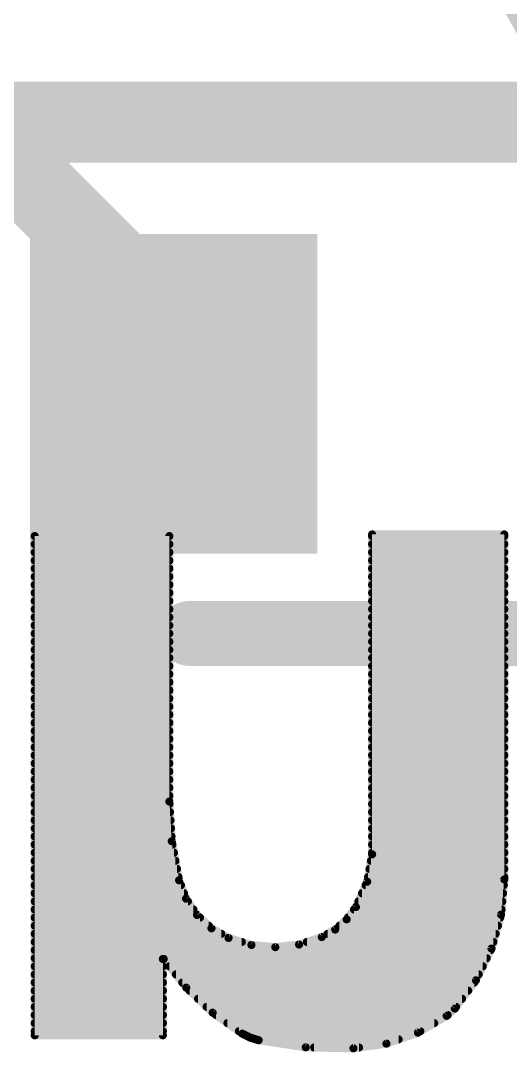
# Model space of a CAD drawing. Extents: x -0.1 to 29.3, y -0.1 to 15.4.
# Drawn here: x 14.381 to 15.914, y 8.519 to 11.748 of the extents above; entities that cross this region are included whole.
import ezdxf

# ---------------------------------------------------------------- set-up
doc = ezdxf.new("R2010")
doc.units = 0
for name, color, linetype in [('1', 12, 'CONTINUOUS'), ('16', 132, 'CONTINUOUS'), ('21', 41, 'CONTINUOUS'), ('22', 40, 'CONTINUOUS')]:
    doc.layers.add(name, color=color, linetype=linetype)

# ---------------------------------------------------------------- blocks, each defined once
blk = doc.blocks.new('RECT')
blk.add_solid([(-0.5, -0.5), (0.5, -0.5), (-0.5, 0.5), (0.5, 0.5)])

msp = doc.modelspace()

# ---------------------------------------------------------------- linework, layer by layer
at = {"layer": '1', "const_width": 0.254}
for points in [[(14.224, 11.43), (15.074, 10.58)], [(15.074, 10.58), (14.86, 10.58)], [(15.074, 10.58), (15.113, 10.541)]]:
    msp.add_lwpolyline(points, dxfattribs=at)
at = {"layer": '1', "const_width": 0.127}
for points in [[(14.86, 10.6435, 1), (14.86, 10.5165)], [(15.1189, 10.6249, 1), (15.0291, 10.5351)], [(15.0291, 10.5351, 1), (15.1189, 10.6249)], [(15.074, 10.5165, 1), (15.074, 10.6435)], [(15.0681, 10.4961, 1), (15.1579, 10.5859)]]:
    msp.add_lwpolyline(points, format="xyb", dxfattribs=at)
at = {"layer": '16', "const_width": 0.254}
msp.add_lwpolyline([(13.589, 11.43), (17.78, 11.43)], dxfattribs=at)
at = {"layer": '21', "const_width": 0.2032}
msp.add_lwpolyline([(18.11, 9.83), (14.91, 9.83)], dxfattribs=at)
at = {"layer": '21', "const_width": 0.1016}
msp.add_lwpolyline([(14.91, 9.8808, 1), (14.91, 9.7792)], format="xyb", dxfattribs=at)
at = {"layer": '22', "const_width": 0.0254}
for points in [[(16.002, 11.6129), (15.9073, 11.781)], [(15.919, 11.7602), (17.6809, 11.7602)], [(14.4247, 8.5725), (14.4247, 10.1346)], [(14.4247, 10.1346), (14.8463, 10.1346)], [(14.8463, 10.1346), (14.8463, 9.304)], [(15.4813, 9.1389), (15.4813, 10.1397)], [(15.4813, 10.1397), (15.8953, 10.1397)], [(15.4813, 10.1346), (15.8953, 10.1346)], [(15.8953, 10.1397), (15.8953, 9.0602)], [(14.4247, 10.1092), (14.8463, 10.1092)], [(15.4813, 10.1092), (15.8953, 10.1092)], [(14.4247, 10.0838), (14.8463, 10.0838)], [(15.4813, 10.0838), (15.8953, 10.0838)], [(14.4247, 10.0584), (14.8463, 10.0584)], [(14.4247, 10.033), (14.8463, 10.033)], [(15.4813, 10.0584), (15.8953, 10.0584)], [(15.4813, 10.033), (15.8953, 10.033)], [(14.4247, 10.0076), (14.8463, 10.0076)], [(15.4813, 10.0076), (15.8953, 10.0076)], [(14.4247, 9.9822), (14.8463, 9.9822)], [(15.4813, 9.9822), (15.8953, 9.9822)], [(14.4247, 9.9568), (14.8463, 9.9568)], [(14.4247, 9.9314), (14.8463, 9.9314)], [(15.4813, 9.9568), (15.8953, 9.9568)], [(15.4813, 9.9314), (15.8953, 9.9314)], [(14.4247, 9.906), (14.8463, 9.906)], [(15.4813, 9.906), (15.8953, 9.906)], [(14.4247, 9.8806), (14.8463, 9.8806)], [(15.4813, 9.8806), (15.8953, 9.8806)], [(14.4247, 9.8552), (14.8463, 9.8552)], [(15.4813, 9.8552), (15.8953, 9.8552)], [(14.4247, 9.8298), (14.8463, 9.8298)], [(14.4247, 9.8044), (14.8463, 9.8044)], [(15.4813, 9.8298), (15.8953, 9.8298)], [(15.4813, 9.8044), (15.8953, 9.8044)], [(14.4247, 9.779), (14.8463, 9.779)], [(15.4813, 9.779), (15.8953, 9.779)], [(14.4247, 9.7536), (14.8463, 9.7536)], [(15.4813, 9.7536), (15.8953, 9.7536)], [(14.4247, 9.7282), (14.8463, 9.7282)], [(15.4813, 9.7282), (15.8953, 9.7282)], [(14.4247, 9.7028), (14.8463, 9.7028)], [(14.4247, 9.6774), (14.8463, 9.6774)], [(15.4813, 9.7028), (15.8953, 9.7028)], [(15.4813, 9.6774), (15.8953, 9.6774)], [(14.4247, 9.652), (14.8463, 9.652)], [(15.4813, 9.652), (15.8953, 9.652)], [(14.4247, 9.6266), (14.8463, 9.6266)], [(15.4813, 9.6266), (15.8953, 9.6266)], [(14.4247, 9.6012), (14.8463, 9.6012)], [(14.4247, 9.5758), (14.8463, 9.5758)], [(15.4813, 9.6012), (15.8953, 9.6012)], [(15.4813, 9.5758), (15.8953, 9.5758)], [(14.4247, 9.5504), (14.8463, 9.5504)], [(15.4813, 9.5504), (15.8953, 9.5504)], [(14.4247, 9.525), (14.8463, 9.525)], [(15.4813, 9.525), (15.8953, 9.525)], [(14.4247, 9.4996), (14.8463, 9.4996)], [(15.4813, 9.4996), (15.8953, 9.4996)], [(14.4247, 9.4742), (14.8463, 9.4742)], [(14.4247, 9.4488), (14.8463, 9.4488)], [(15.4813, 9.4742), (15.8953, 9.4742)], [(15.4813, 9.4488), (15.8953, 9.4488)], [(14.4247, 9.4234), (14.8463, 9.4234)], [(15.4813, 9.4234), (15.8953, 9.4234)], [(14.4247, 9.398), (14.8463, 9.398)], [(15.4813, 9.398), (15.8953, 9.398)], [(14.4247, 9.3726), (14.8463, 9.3726)], [(15.4813, 9.3726), (15.8953, 9.3726)], [(14.4247, 9.3472), (14.8463, 9.3472)], [(14.4247, 9.3218), (14.8463, 9.3218)], [(15.4813, 9.3472), (15.8953, 9.3472)], [(15.4813, 9.3218), (15.8953, 9.3218)], [(14.4247, 9.2964), (14.8468, 9.2964)], [(14.8463, 9.304), (14.854, 9.1799)], [(15.4813, 9.2964), (15.8953, 9.2964)], [(14.4247, 9.271), (14.8483, 9.271)], [(15.4813, 9.271), (15.8953, 9.271)], [(14.4247, 9.2456), (14.8499, 9.2456)], [(15.4813, 9.2456), (15.8953, 9.2456)], [(14.4247, 9.2202), (14.8515, 9.2202)], [(14.4247, 9.1948), (14.853, 9.1948)], [(15.4813, 9.2202), (15.8953, 9.2202)], [(15.4813, 9.1948), (15.8953, 9.1948)], [(14.4247, 9.1694), (14.8559, 9.1694)], [(14.854, 9.1799), (14.8768, 9.0576)], [(15.4813, 9.1694), (15.8953, 9.1694)], [(14.4247, 9.144), (14.8607, 9.144)], [(15.466, 9.0532), (15.4813, 9.1389)], [(15.4813, 9.144), (15.8953, 9.144)], [(14.4247, 9.1186), (14.8654, 9.1186)], [(14.4247, 9.0932), (14.8701, 9.0932)], [(15.4731, 9.0932), (15.8953, 9.0932)], [(15.4777, 9.1186), (15.8953, 9.1186)], [(14.4247, 9.0678), (14.8749, 9.0678)], [(15.4686, 9.0678), (15.8953, 9.0678)], [(15.8953, 9.0602), (15.8852, 8.9502)], [(14.4247, 9.0424), (14.8826, 9.0424)], [(14.8768, 9.0576), (14.8986, 9.0001)], [(15.4305, 8.9738), (15.466, 9.0532)], [(15.4611, 9.0424), (15.8937, 9.0424)], [(14.4247, 9.017), (14.8922, 9.017)], [(14.8986, 9.0001), (14.933, 8.9492)], [(15.4498, 9.017), (15.8913, 9.017)], [(14.4247, 8.9916), (14.9044, 8.9916)], [(14.4247, 8.9662), (14.9215, 8.9662)], [(15.4016, 8.9354), (15.4305, 8.9738)], [(15.4248, 8.9662), (15.8867, 8.9662)], [(15.4385, 8.9916), (15.889, 8.9916)], [(14.4247, 8.9408), (14.9421, 8.9408)], [(14.933, 8.9492), (14.9782, 8.9075)], [(15.3656, 8.9036), (15.4016, 8.9354)], [(15.4057, 8.9408), (15.8825, 8.9408)], [(15.8852, 8.9502), (15.8552, 8.8439)], [(14.4247, 8.9154), (14.9696, 8.9154)], [(14.9782, 8.9075), (15.0317, 8.8773)], [(15.3238, 8.8798), (15.3656, 8.9036)], [(15.379, 8.9154), (15.8754, 8.9154)], [(14.4247, 8.89), (15.0092, 8.89)], [(15.0317, 8.8773), (15.1034, 8.8554)], [(15.2525, 8.8567), (15.3238, 8.8798)], [(15.3417, 8.89), (15.8682, 8.89)], [(14.4247, 8.8646), (15.0732, 8.8646)], [(14.4247, 8.8392), (15.8529, 8.8392)], [(15.1034, 8.8554), (15.178, 8.8484)], [(15.178, 8.8484), (15.2525, 8.8567)], [(15.277, 8.8646), (15.8611, 8.8646)], [(15.8552, 8.8439), (15.8064, 8.7448)], [(14.4247, 8.8138), (15.8404, 8.8138)], [(14.8285, 8.8113), (14.826, 8.8113)], [(14.826, 8.8113), (14.826, 8.5725)], [(14.8992, 8.7219), (14.8285, 8.8113)], [(14.4247, 8.7884), (14.826, 8.7884)], [(14.8466, 8.7884), (15.8279, 8.7884)], [(14.4247, 8.763), (14.826, 8.763)], [(14.4247, 8.7376), (14.826, 8.7376)], [(14.8667, 8.763), (15.8154, 8.763)], [(14.8868, 8.7376), (15.801, 8.7376)], [(15.8064, 8.7448), (15.7404, 8.6563)], [(14.4247, 8.7122), (14.826, 8.7122)], [(14.9819, 8.6435), (14.8992, 8.7219)], [(14.9095, 8.7122), (15.7821, 8.7122)], [(14.4247, 8.6868), (14.826, 8.6868)], [(14.9362, 8.6868), (15.7632, 8.6868)], [(14.4247, 8.6614), (14.826, 8.6614)], [(14.963, 8.6614), (15.7442, 8.6614)], [(15.0749, 8.5776), (14.9819, 8.6435)], [(15.7404, 8.6563), (15.715, 8.6335)], [(14.4247, 8.636), (14.826, 8.636)], [(14.4247, 8.6106), (14.826, 8.6106)], [(14.9925, 8.636), (15.7178, 8.636)], [(15.0283, 8.6106), (15.6757, 8.6106)], [(15.715, 8.6335), (15.6248, 8.5809)], [(14.4247, 8.5852), (14.826, 8.5852)], [(15.0642, 8.5852), (15.6322, 8.5852)], [(15.0995, 8.5653), (15.0749, 8.5776)], [(15.6248, 8.5809), (15.5262, 8.5466)], [(14.826, 8.5725), (14.4247, 8.5725)], [(15.1257, 8.5573), (15.0995, 8.5653)], [(15.1176, 8.5598), (15.5641, 8.5598)], [(15.2735, 8.5349), (15.1257, 8.5573)], [(15.5262, 8.5466), (15.4229, 8.5319)], [(15.4229, 8.5319), (15.2735, 8.5349)], [(15.2998, 8.5344), (15.4405, 8.5344)]]:
    msp.add_lwpolyline(points, dxfattribs=at)
at = {"layer": '22', "const_width": 0.0127}
for points in [[(14.4247, 10.141, 1), (14.4247, 10.1283)], [(14.4311, 10.1346, 1), (14.4184, 10.1346)], [(14.8527, 10.1346, 1), (14.84, 10.1346)], [(14.8463, 10.1283, 1), (14.8463, 10.141)], [(15.4877, 10.1397, 1), (15.475, 10.1397)], [(15.4813, 10.1461, 1), (15.4813, 10.1334)], [(15.4813, 10.141, 1), (15.4813, 10.1283)], [(15.9017, 10.1397, 1), (15.889, 10.1397)], [(15.8953, 10.1334, 1), (15.8953, 10.1461)], [(15.8953, 10.1283, 1), (15.8953, 10.141)], [(14.4247, 10.1156, 1), (14.4247, 10.1029)], [(14.8463, 10.1029, 1), (14.8463, 10.1156)], [(15.4813, 10.1156, 1), (15.4813, 10.1029)], [(15.8953, 10.1029, 1), (15.8953, 10.1156)], [(14.4247, 10.0901, 1), (14.4247, 10.0775)], [(14.8463, 10.0775, 1), (14.8463, 10.0901)], [(15.4813, 10.0901, 1), (15.4813, 10.0775)], [(15.8953, 10.0775, 1), (15.8953, 10.0901)], [(14.4247, 10.0648, 1), (14.4247, 10.0521)], [(14.4247, 10.0394, 1), (14.4247, 10.0267)], [(14.8463, 10.0521, 1), (14.8463, 10.0648)], [(14.8463, 10.0267, 1), (14.8463, 10.0394)], [(15.4813, 10.0648, 1), (15.4813, 10.0521)], [(15.4813, 10.0394, 1), (15.4813, 10.0267)], [(15.8953, 10.0521, 1), (15.8953, 10.0648)], [(15.8953, 10.0267, 1), (15.8953, 10.0394)], [(14.4247, 10.0139, 1), (14.4247, 10.0013)], [(14.8463, 10.0013, 1), (14.8463, 10.0139)], [(15.4813, 10.0139, 1), (15.4813, 10.0013)], [(15.8953, 10.0013, 1), (15.8953, 10.0139)], [(14.4247, 9.9886, 1), (14.4247, 9.9759)], [(14.8463, 9.9759, 1), (14.8463, 9.9886)], [(15.4813, 9.9886, 1), (15.4813, 9.9759)], [(15.8953, 9.9759, 1), (15.8953, 9.9886)], [(14.4247, 9.9632, 1), (14.4247, 9.9505)], [(14.4247, 9.9377, 1), (14.4247, 9.9251)], [(14.8463, 9.9505, 1), (14.8463, 9.9632)], [(14.8463, 9.9251, 1), (14.8463, 9.9377)], [(15.4813, 9.9632, 1), (15.4813, 9.9505)], [(15.4813, 9.9377, 1), (15.4813, 9.9251)], [(15.8953, 9.9505, 1), (15.8953, 9.9632)], [(15.8953, 9.9251, 1), (15.8953, 9.9377)], [(14.4247, 9.9123, 1), (14.4247, 9.8997)], [(14.8463, 9.8997, 1), (14.8463, 9.9123)], [(15.4813, 9.9123, 1), (15.4813, 9.8997)], [(15.8953, 9.8997, 1), (15.8953, 9.9123)], [(14.4247, 9.887, 1), (14.4247, 9.8743)], [(14.8463, 9.8743, 1), (14.8463, 9.887)], [(15.4813, 9.887, 1), (15.4813, 9.8743)], [(15.8953, 9.8743, 1), (15.8953, 9.887)], [(14.4247, 9.8615, 1), (14.4247, 9.8489)], [(14.8463, 9.8489, 1), (14.8463, 9.8615)], [(15.4813, 9.8615, 1), (15.4813, 9.8489)], [(15.8953, 9.8489, 1), (15.8953, 9.8615)], [(14.4247, 9.8361, 1), (14.4247, 9.8235)], [(14.4247, 9.8108, 1), (14.4247, 9.7981)], [(14.8463, 9.8235, 1), (14.8463, 9.8361)], [(14.8463, 9.7981, 1), (14.8463, 9.8108)], [(15.4813, 9.8361, 1), (15.4813, 9.8235)], [(15.4813, 9.8108, 1), (15.4813, 9.7981)], [(15.8953, 9.8235, 1), (15.8953, 9.8361)], [(15.8953, 9.7981, 1), (15.8953, 9.8108)], [(14.4247, 9.7853, 1), (14.4247, 9.7727)], [(14.8463, 9.7727, 1), (14.8463, 9.7853)], [(15.4813, 9.7853, 1), (15.4813, 9.7727)], [(15.8953, 9.7727, 1), (15.8953, 9.7853)], [(14.4247, 9.7599, 1), (14.4247, 9.7473)], [(14.8463, 9.7473, 1), (14.8463, 9.7599)], [(15.4813, 9.7599, 1), (15.4813, 9.7473)], [(15.8953, 9.7473, 1), (15.8953, 9.7599)], [(14.4247, 9.7346, 1), (14.4247, 9.7219)], [(14.8463, 9.7219, 1), (14.8463, 9.7346)], [(15.4813, 9.7346, 1), (15.4813, 9.7219)], [(15.8953, 9.7219, 1), (15.8953, 9.7346)], [(14.4247, 9.6837, 1), (14.4247, 9.6711)], [(14.4247, 9.7091, 1), (14.4247, 9.6965)], [(14.8463, 9.6965, 1), (14.8463, 9.7091)], [(14.8463, 9.6711, 1), (14.8463, 9.6837)], [(15.4813, 9.6837, 1), (15.4813, 9.6711)], [(15.4813, 9.7091, 1), (15.4813, 9.6965)], [(15.8953, 9.6965, 1), (15.8953, 9.7091)], [(15.8953, 9.6711, 1), (15.8953, 9.6837)], [(14.4247, 9.6584, 1), (14.4247, 9.6457)], [(14.8463, 9.6457, 1), (14.8463, 9.6584)], [(15.4813, 9.6584, 1), (15.4813, 9.6457)], [(15.8953, 9.6457, 1), (15.8953, 9.6584)], [(14.4247, 9.6329, 1), (14.4247, 9.6203)], [(14.8463, 9.6203, 1), (14.8463, 9.6329)], [(15.4813, 9.6329, 1), (15.4813, 9.6203)], [(15.8953, 9.6203, 1), (15.8953, 9.6329)], [(14.4247, 9.5822, 1), (14.4247, 9.5695)], [(14.4247, 9.6075, 1), (14.4247, 9.5949)], [(14.8463, 9.5949, 1), (14.8463, 9.6075)], [(14.8463, 9.5695, 1), (14.8463, 9.5822)], [(15.4813, 9.5822, 1), (15.4813, 9.5695)], [(15.4813, 9.6075, 1), (15.4813, 9.5949)], [(15.8953, 9.5949, 1), (15.8953, 9.6075)], [(15.8953, 9.5695, 1), (15.8953, 9.5822)], [(14.4247, 9.5567, 1), (14.4247, 9.5441)], [(14.8463, 9.5441, 1), (14.8463, 9.5567)], [(15.4813, 9.5567, 1), (15.4813, 9.5441)], [(15.8953, 9.5441, 1), (15.8953, 9.5567)], [(14.4247, 9.5313, 1), (14.4247, 9.5187)], [(14.8463, 9.5187, 1), (14.8463, 9.5313)], [(15.4813, 9.5313, 1), (15.4813, 9.5187)], [(15.8953, 9.5187, 1), (15.8953, 9.5313)], [(14.4247, 9.506, 1), (14.4247, 9.4933)], [(14.8463, 9.4933, 1), (14.8463, 9.506)], [(15.4813, 9.506, 1), (15.4813, 9.4933)], [(15.8953, 9.4933, 1), (15.8953, 9.506)], [(14.4247, 9.4805, 1), (14.4247, 9.4679)], [(14.4247, 9.4551, 1), (14.4247, 9.4425)], [(14.8463, 9.4679, 1), (14.8463, 9.4805)], [(14.8463, 9.4425, 1), (14.8463, 9.4551)], [(15.4813, 9.4805, 1), (15.4813, 9.4679)], [(15.4813, 9.4551, 1), (15.4813, 9.4425)], [(15.8953, 9.4679, 1), (15.8953, 9.4805)], [(15.8953, 9.4425, 1), (15.8953, 9.4551)], [(14.4247, 9.4298, 1), (14.4247, 9.4171)], [(14.8463, 9.4171, 1), (14.8463, 9.4298)], [(15.4813, 9.4298, 1), (15.4813, 9.4171)], [(15.8953, 9.4171, 1), (15.8953, 9.4298)], [(14.4247, 9.4043, 1), (14.4247, 9.3917)], [(14.8463, 9.3917, 1), (14.8463, 9.4043)], [(15.4813, 9.4043, 1), (15.4813, 9.3917)], [(15.8953, 9.3917, 1), (15.8953, 9.4043)], [(14.4247, 9.3789, 1), (14.4247, 9.3663)], [(14.8463, 9.3663, 1), (14.8463, 9.3789)], [(15.4813, 9.3789, 1), (15.4813, 9.3663)], [(15.8953, 9.3663, 1), (15.8953, 9.3789)], [(14.4247, 9.3536, 1), (14.4247, 9.3409)], [(14.4247, 9.3281, 1), (14.4247, 9.3155)], [(14.8463, 9.3409, 1), (14.8463, 9.3536)], [(14.8463, 9.3155, 1), (14.8463, 9.3281)], [(15.4813, 9.3536, 1), (15.4813, 9.3409)], [(15.4813, 9.3281, 1), (15.4813, 9.3155)], [(15.8953, 9.3409, 1), (15.8953, 9.3536)], [(15.8953, 9.3155, 1), (15.8953, 9.3281)], [(14.4247, 9.3027, 1), (14.4247, 9.2901)], [(14.8526, 9.3044, 1), (14.84, 9.3036)], [(14.84, 9.304, 1), (14.8527, 9.304)], [(14.8468, 9.2901, 1), (14.8468, 9.3027)], [(15.4813, 9.3027, 1), (15.4813, 9.2901)], [(15.8953, 9.2901, 1), (15.8953, 9.3027)], [(14.4247, 9.2774, 1), (14.4247, 9.2647)], [(14.8483, 9.2647, 1), (14.8483, 9.2774)], [(15.4813, 9.2774, 1), (15.4813, 9.2647)], [(15.8953, 9.2647, 1), (15.8953, 9.2774)], [(14.4247, 9.2519, 1), (14.4247, 9.2393)], [(14.8499, 9.2393, 1), (14.8499, 9.2519)], [(15.4813, 9.2519, 1), (15.4813, 9.2393)], [(15.8953, 9.2393, 1), (15.8953, 9.2519)], [(14.4247, 9.2012, 1), (14.4247, 9.1885)], [(14.4247, 9.2265, 1), (14.4247, 9.2139)], [(14.8515, 9.2139, 1), (14.8515, 9.2265)], [(14.853, 9.1885, 1), (14.853, 9.2012)], [(15.4813, 9.2012, 1), (15.4813, 9.1885)], [(15.4813, 9.2265, 1), (15.4813, 9.2139)], [(15.8953, 9.2139, 1), (15.8953, 9.2265)], [(15.8953, 9.1885, 1), (15.8953, 9.2012)], [(14.4247, 9.1758, 1), (14.4247, 9.1631)], [(14.8602, 9.181, 1), (14.8477, 9.1787)], [(14.8476, 9.1795, 1), (14.8603, 9.1803)], [(14.8559, 9.1631, 1), (14.8559, 9.1758)], [(15.4813, 9.1758, 1), (15.4813, 9.1631)], [(15.8953, 9.1631, 1), (15.8953, 9.1758)], [(14.4247, 9.1503, 1), (14.4247, 9.1377)], [(14.8607, 9.1377, 1), (14.8607, 9.1503)], [(15.475, 9.1389, 1), (15.4877, 9.1389)], [(15.4813, 9.1503, 1), (15.4813, 9.1377)], [(15.4876, 9.1378, 1), (15.475, 9.14)], [(15.8953, 9.1377, 1), (15.8953, 9.1503)], [(14.4247, 9.125, 1), (14.4247, 9.1123)], [(14.4247, 9.0996, 1), (14.4247, 9.0869)], [(14.8654, 9.1123, 1), (14.8654, 9.125)], [(14.8701, 9.0869, 1), (14.8701, 9.0996)], [(15.4731, 9.0996, 1), (15.4731, 9.0869)], [(15.4777, 9.125, 1), (15.4777, 9.1123)], [(15.8953, 9.1123, 1), (15.8953, 9.125)], [(15.8953, 9.0869, 1), (15.8953, 9.0996)], [(14.4247, 9.0741, 1), (14.4247, 9.0615)], [(14.8749, 9.0615, 1), (14.8749, 9.0741)], [(15.4686, 9.0741, 1), (15.4686, 9.0615)], [(15.9016, 9.0596, 1), (15.889, 9.0608)], [(15.8953, 9.0615, 1), (15.8953, 9.0741)], [(14.4247, 9.0488, 1), (14.4247, 9.0361)], [(14.8827, 9.0599, 1), (14.8709, 9.0553)], [(14.8706, 9.0564, 1), (14.883, 9.0588)], [(14.8826, 9.0361, 1), (14.8826, 9.0488)], [(15.4611, 9.0488, 1), (15.4611, 9.0361)], [(15.4597, 9.0544, 1), (15.4722, 9.0521)], [(15.4718, 9.0507, 1), (15.4602, 9.0558)], [(15.889, 9.0602, 1), (15.9017, 9.0602)], [(15.8937, 9.0361, 1), (15.8937, 9.0488)], [(14.4247, 9.0234, 1), (14.4247, 9.0107)], [(14.8922, 9.0107, 1), (14.8922, 9.0234)], [(14.9039, 9.0037, 1), (14.8933, 8.9966)], [(14.8927, 8.9979, 1), (14.9045, 9.0024)], [(15.4498, 9.0234, 1), (15.4498, 9.0107)], [(15.8913, 9.0107, 1), (15.8913, 9.0234)], [(14.4247, 8.9726, 1), (14.4247, 8.9599)], [(14.4247, 8.9979, 1), (14.4247, 8.9853)], [(14.9044, 8.9853, 1), (14.9044, 8.9979)], [(14.9215, 8.9599, 1), (14.9215, 8.9726)], [(15.4248, 8.9726, 1), (15.4248, 8.9599)], [(15.4247, 8.9764, 1), (15.4363, 8.9712)], [(15.4356, 8.97, 1), (15.4254, 8.9776)], [(15.4385, 8.9979, 1), (15.4385, 8.9853)], [(15.8867, 8.9599, 1), (15.8867, 8.9726)], [(15.889, 8.9853, 1), (15.889, 8.9979)], [(14.4247, 8.9472, 1), (14.4247, 8.9345)], [(14.9373, 8.9539, 1), (14.9287, 8.9445)], [(14.9277, 8.9456, 1), (14.9383, 8.9527)], [(14.9421, 8.9345, 1), (14.9421, 8.9472)], [(15.3966, 8.9392, 1), (15.4067, 8.9315)], [(15.4058, 8.9306, 1), (15.3974, 8.9401)], [(15.4057, 8.9472, 1), (15.4057, 8.9345)], [(15.8789, 8.9508, 1), (15.8915, 8.9496)], [(15.8913, 8.9485, 1), (15.8791, 8.9519)], [(15.8825, 8.9345, 1), (15.8825, 8.9472)], [(14.4247, 8.9217, 1), (14.4247, 8.9091)], [(14.9696, 8.9091, 1), (14.9696, 8.9217)], [(14.9813, 8.913, 1), (14.975, 8.902)], [(14.9739, 8.9028, 1), (14.9825, 8.9122)], [(15.3614, 8.9083, 1), (15.3698, 8.8988)], [(15.3687, 8.8981, 1), (15.3624, 8.9091)], [(15.379, 8.9217, 1), (15.379, 8.9091)], [(15.8754, 8.9091, 1), (15.8754, 8.9217)], [(14.4247, 8.8963, 1), (14.4247, 8.8837)], [(15.0092, 8.8837, 1), (15.0092, 8.8963)], [(15.0336, 8.8834, 1), (15.0298, 8.8712)], [(15.0286, 8.8718, 1), (15.0348, 8.8828)], [(15.3207, 8.8853, 1), (15.3269, 8.8743)], [(15.3258, 8.8738, 1), (15.3218, 8.8858)], [(15.3417, 8.8963, 1), (15.3417, 8.8837)], [(15.8682, 8.8837, 1), (15.8682, 8.8963)], [(14.4247, 8.871, 1), (14.4247, 8.8583)], [(14.4247, 8.8455, 1), (14.4247, 8.8329)], [(15.0732, 8.8583, 1), (15.0732, 8.871)], [(15.104, 8.8617, 1), (15.1028, 8.8491)], [(15.1015, 8.8493, 1), (15.1052, 8.8615)], [(15.1773, 8.8547, 1), (15.1787, 8.8421)], [(15.1774, 8.8421, 1), (15.1786, 8.8547)], [(15.2505, 8.8627, 1), (15.2545, 8.8506)], [(15.2532, 8.8503, 1), (15.2518, 8.863)], [(15.277, 8.871, 1), (15.277, 8.8583)], [(15.8491, 8.8456, 1), (15.8614, 8.8422)], [(15.8609, 8.8411, 1), (15.8495, 8.8467)], [(15.8529, 8.8329, 1), (15.8529, 8.8455)], [(15.8611, 8.8583, 1), (15.8611, 8.871)], [(14.4247, 8.8201, 1), (14.4247, 8.8075)], [(14.826, 8.8177, 1), (14.826, 8.805)], [(14.8323, 8.8113, 1), (14.8197, 8.8113)], [(14.8335, 8.8152, 1), (14.8235, 8.8074)], [(14.8285, 8.805, 1), (14.8285, 8.8177)], [(15.8404, 8.8075, 1), (15.8404, 8.8201)], [(14.4247, 8.7948, 1), (14.4247, 8.7821)], [(14.826, 8.7821, 1), (14.826, 8.7948)], [(14.8466, 8.7948, 1), (14.8466, 8.7821)], [(15.8279, 8.7821, 1), (15.8279, 8.7948)], [(14.4247, 8.7439, 1), (14.4247, 8.7313)], [(14.4247, 8.7693, 1), (14.4247, 8.7567)], [(14.826, 8.7567, 1), (14.826, 8.7693)], [(14.826, 8.7313, 1), (14.826, 8.7439)], [(14.8667, 8.7693, 1), (14.8667, 8.7567)], [(14.8868, 8.7439, 1), (14.8868, 8.7313)], [(15.8007, 8.7476, 1), (15.8121, 8.742)], [(15.801, 8.7313, 1), (15.801, 8.7439)], [(15.8115, 8.741, 1), (15.8013, 8.7486)], [(15.8154, 8.7567, 1), (15.8154, 8.7693)], [(14.4247, 8.7186, 1), (14.4247, 8.7059)], [(14.826, 8.7059, 1), (14.826, 8.7186)], [(14.9036, 8.7265, 1), (14.8948, 8.7173)], [(14.8942, 8.718, 1), (14.9042, 8.7259)], [(14.9095, 8.7186, 1), (14.9095, 8.7059)], [(15.7821, 8.7059, 1), (15.7821, 8.7186)], [(14.4247, 8.6931, 1), (14.4247, 8.6805)], [(14.826, 8.6805, 1), (14.826, 8.6931)], [(14.9362, 8.6931, 1), (14.9362, 8.6805)], [(15.7632, 8.6805, 1), (15.7632, 8.6931)], [(14.4247, 8.6677, 1), (14.4247, 8.6551)], [(14.826, 8.6551, 1), (14.826, 8.6677)], [(14.963, 8.6677, 1), (14.963, 8.6551)], [(14.9856, 8.6487, 1), (14.9782, 8.6383)], [(14.9775, 8.6389, 1), (14.9863, 8.6481)], [(15.7353, 8.6601, 1), (15.7455, 8.6525)], [(15.7446, 8.6516, 1), (15.7362, 8.661)], [(15.7442, 8.6551, 1), (15.7442, 8.6677)], [(14.4247, 8.6424, 1), (14.4247, 8.6297)], [(14.4247, 8.6169, 1), (14.4247, 8.6043)], [(14.826, 8.6297, 1), (14.826, 8.6424)], [(14.826, 8.6043, 1), (14.826, 8.6169)], [(14.9925, 8.6424, 1), (14.9925, 8.6297)], [(15.0283, 8.6169, 1), (15.0283, 8.6043)], [(15.6757, 8.6043, 1), (15.6757, 8.6169)], [(15.7108, 8.6382, 1), (15.7192, 8.6288)], [(15.7182, 8.628, 1), (15.7118, 8.639)], [(15.7178, 8.6297, 1), (15.7178, 8.6424)], [(14.4247, 8.5915, 1), (14.4247, 8.5789)], [(14.826, 8.5789, 1), (14.826, 8.5915)], [(15.0642, 8.5915, 1), (15.0642, 8.5789)], [(15.0777, 8.5833, 1), (15.0721, 8.5719)], [(15.0712, 8.5724, 1), (15.0786, 8.5828)], [(15.6216, 8.5864, 1), (15.628, 8.5754)], [(15.6269, 8.5749, 1), (15.6227, 8.5869)], [(15.6322, 8.5789, 1), (15.6322, 8.5915)], [(14.4184, 8.5725, 1), (14.4311, 8.5725)], [(14.4247, 8.5788, 1), (14.4247, 8.5662)], [(14.8197, 8.5725, 1), (14.8323, 8.5725)], [(14.826, 8.5662, 1), (14.826, 8.5788)], [(15.1013, 8.5714, 1), (15.0976, 8.5593)], [(15.0966, 8.5597, 1), (15.1023, 8.571)], [(15.1176, 8.5662, 1), (15.1176, 8.5535)], [(15.1267, 8.5636, 1), (15.1247, 8.551)], [(15.1238, 8.5512, 1), (15.1276, 8.5634)], [(15.5242, 8.5526, 1), (15.5283, 8.5406)], [(15.5271, 8.5403, 1), (15.5253, 8.5529)], [(15.5641, 8.5535, 1), (15.5641, 8.5662)], [(15.2736, 8.5413, 1), (15.2733, 8.5286)], [(15.2725, 8.5287, 1), (15.2744, 8.5412)], [(15.2998, 8.5407, 1), (15.2998, 8.5281)], [(15.422, 8.5382, 1), (15.4238, 8.5256)], [(15.4228, 8.5256, 1), (15.423, 8.5382)], [(15.4405, 8.5281, 1), (15.4405, 8.5407)]]:
    msp.add_lwpolyline(points, format="xyb", dxfattribs=at)

# ---------------------------------------------------------------- block references
at = {"layer": '1', "yscale": 0.9, "rotation": 270}
msp.add_blockref('RECT', (14.86, 10.58), dxfattribs=at)

doc.saveas('drawing.dxf')
